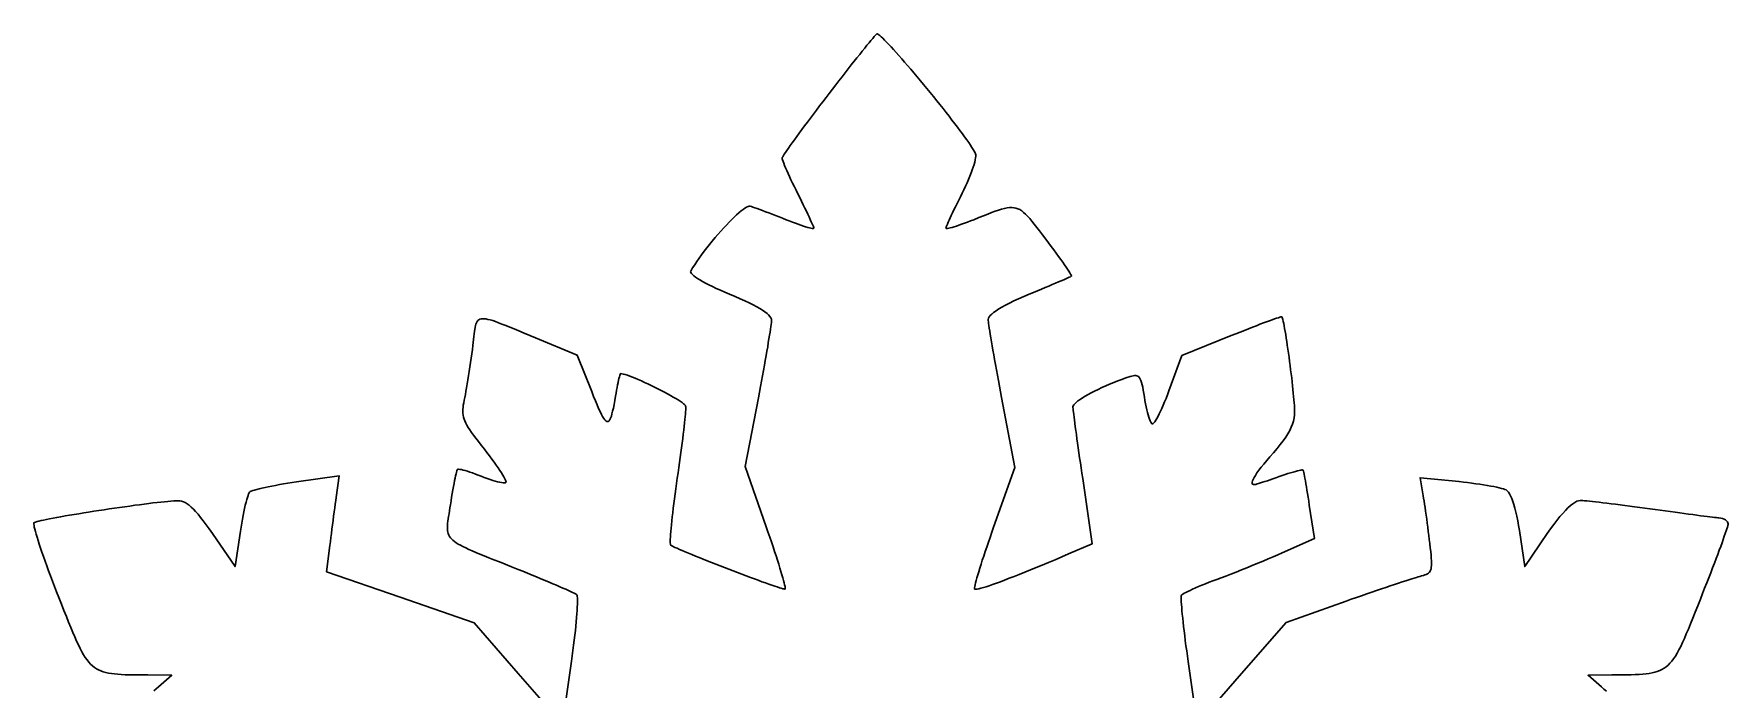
# Model space of a CAD drawing. Header units: millimetres. Extents: x -143 to 141, y -164 to 164.
# Drawn here: x -142 to 141.4, y 54.2 to 163.8 of the extents above; entities that cross this region are included whole.
import ezdxf

# ---------------------------------------------------------------- set-up
doc = ezdxf.new("R2010")
doc.units = ezdxf.units.MM
doc.layers.add('По умолчанию', color=7, linetype='Continuous', lineweight=30)

msp = doc.modelspace()

# ---------------------------------------------------------------- linework, layer by layer
at = {"layer": 'По умолчанию', "color": 18, "lineweight": 30, "true_color": 0x000000}
for points in [[(52.63, 48.26), (51.13, 58.79), (51.13, 58.79), (51, 59.7), (50.88, 60.59), (50.76, 61.46), (50.65, 62.31), (50.55, 63.13), (50.45, 63.92), (50.36, 64.68), (50.28, 65.4), (50.21, 66.08), (50.14, 66.71), (50.09, 67.3), (50.04, 67.84), (50, 68.33), (49.97, 68.75), (49.96, 69.12), (49.95, 69.42), (49.95, 69.65), (49.96, 69.82), (49.99, 69.91), (49.99, 69.91), (50.07, 69.99), (50.22, 70.1), (50.44, 70.22), (50.71, 70.37), (51.05, 70.54), (51.44, 70.72), (51.87, 70.92), (52.35, 71.13), (52.87, 71.35), (53.43, 71.58), (54.01, 71.82), (54.62, 72.06), (55.25, 72.3), (55.9, 72.54), (55.9, 72.54), (56.63, 72.81), (57.42, 73.11), (58.26, 73.44), (59.13, 73.78), (60.03, 74.14), (60.94, 74.5), (61.85, 74.87), (62.76, 75.25), (63.65, 75.62), (64.52, 75.98), (65.34, 76.33), (66.12, 76.66), (66.84, 76.98), (66.84, 76.98), (72.23, 79.37), (72.23, 79.37), (71.39, 84.99), (71.39, 84.99), (71.29, 85.65), (71.19, 86.28), (71.09, 86.9), (71, 87.48), (70.9, 88.04), (70.82, 88.55), (70.73, 89.03), (70.65, 89.46), (70.58, 89.84), (70.51, 90.17), (70.45, 90.44), (70.4, 90.64), (70.36, 90.78), (70.33, 90.84), (70.33, 90.84), (70.27, 90.86), (70.14, 90.86), (69.95, 90.83), (69.7, 90.78), (69.41, 90.7), (69.06, 90.61), (68.68, 90.5), (68.26, 90.38), (67.81, 90.24), (67.34, 90.08), (66.84, 89.92), (66.33, 89.74), (66.33, 89.74), (65.81, 89.56), (65.31, 89.38), (64.83, 89.22), (64.38, 89.06), (63.95, 88.92), (63.56, 88.79), (63.21, 88.68), (62.9, 88.58), (62.64, 88.51), (62.44, 88.45), (62.29, 88.41), (62.21, 88.4), (62.21, 88.4), (62.04, 88.43), (61.91, 88.5), (61.85, 88.62), (61.84, 88.79), (61.89, 89.01), (61.99, 89.27), (62.15, 89.59), (62.37, 89.95), (62.63, 90.35), (62.96, 90.8), (63.34, 91.3), (63.77, 91.84), (64.26, 92.43), (64.8, 93.06), (65.39, 93.74), (65.39, 93.74), (66, 94.44), (66.54, 95.1), (67.02, 95.73), (67.44, 96.33), (67.81, 96.9), (68.11, 97.45), (68.37, 97.99), (68.57, 98.52), (68.73, 99.04), (68.84, 99.56), (68.9, 100.08), (68.93, 100.61), (68.93, 100.61), (68.93, 100.9), (68.91, 101.25), (68.89, 101.65), (68.86, 102.1), (68.82, 102.6), (68.77, 103.14), (68.71, 103.71), (68.65, 104.31), (68.59, 104.94), (68.51, 105.59), (68.44, 106.26), (68.35, 106.94), (68.27, 107.63), (68.18, 108.33), (68.09, 109.02), (68, 109.71), (67.9, 110.39), (67.81, 111.06), (67.71, 111.71), (67.62, 112.33), (67.53, 112.93), (67.44, 113.5), (67.35, 114.03), (67.26, 114.52), (67.18, 114.97), (67.1, 115.37), (67.03, 115.71), (66.96, 116), (66.9, 116.22), (66.85, 116.38), (66.8, 116.47), (66.8, 116.47), (66.75, 116.47), (66.63, 116.45), (66.45, 116.4), (66.21, 116.33), (65.92, 116.24), (65.57, 116.12), (65.17, 115.98), (64.72, 115.82), (64.23, 115.64), (63.7, 115.44), (63.13, 115.22), (62.53, 114.99), (61.89, 114.75), (61.22, 114.49), (60.53, 114.21), (59.82, 113.93), (59.09, 113.64), (58.33, 113.33), (58.33, 113.33), (50.07, 109.98), (50.07, 109.98), (47.9, 104.07), (47.9, 104.07), (47.66, 103.43), (47.42, 102.82), (47.19, 102.23), (46.95, 101.68), (46.72, 101.15), (46.5, 100.67), (46.28, 100.23), (46.08, 99.83), (45.88, 99.48), (45.7, 99.18), (45.54, 98.93), (45.39, 98.75), (45.26, 98.62), (45.16, 98.57), (45.07, 98.58), (45.07, 98.58), (44.98, 98.67), (44.87, 98.83), (44.77, 99.05), (44.65, 99.34), (44.54, 99.67), (44.42, 100.05), (44.31, 100.47), (44.2, 100.93), (44.09, 101.42), (43.98, 101.93), (43.89, 102.47), (43.8, 103.02), (43.8, 103.02), (43.7, 103.64), (43.61, 104.2), (43.52, 104.69), (43.42, 105.12), (43.33, 105.48), (43.22, 105.8), (43.11, 106.05), (42.99, 106.26), (42.86, 106.42), (42.71, 106.53), (42.55, 106.61), (42.37, 106.64), (42.17, 106.65), (41.94, 106.62), (41.69, 106.56), (41.41, 106.48), (41.41, 106.48), (40.72, 106.25), (40.04, 106.01), (39.35, 105.76), (38.67, 105.49), (37.99, 105.21), (37.33, 104.93), (36.69, 104.64), (36.07, 104.34), (35.48, 104.05), (34.91, 103.76), (34.38, 103.47), (33.89, 103.19), (33.45, 102.91), (33.04, 102.65), (32.69, 102.4), (32.4, 102.16), (32.16, 101.94), (31.99, 101.74), (31.88, 101.56), (31.85, 101.4), (31.85, 101.4), (31.85, 101.28), (31.87, 101.08), (31.9, 100.83), (31.94, 100.51), (31.98, 100.13), (32.04, 99.69), (32.1, 99.2), (32.17, 98.66), (32.25, 98.07), (32.34, 97.44), (32.43, 96.77), (32.53, 96.06), (32.63, 95.32), (32.74, 94.54), (32.85, 93.74), (32.97, 92.91), (33.09, 92.06), (33.22, 91.2), (33.35, 90.31), (33.48, 89.42), (33.48, 89.42), (35.09, 78.5), (35.09, 78.5), (31.13, 76.8), (31.13, 76.8), (29.98, 76.31), (28.87, 75.84), (27.78, 75.38), (26.73, 74.95), (25.71, 74.53), (24.73, 74.13), (23.78, 73.75), (22.88, 73.39), (22.02, 73.05), (21.2, 72.73), (20.43, 72.44), (19.71, 72.17), (19.04, 71.92), (18.41, 71.7), (17.84, 71.5), (17.33, 71.33), (16.87, 71.19), (16.47, 71.08), (16.13, 70.99), (15.85, 70.93), (15.64, 70.9), (15.49, 70.9), (15.41, 70.93), (15.41, 70.93), (15.39, 71), (15.4, 71.14), (15.43, 71.35), (15.48, 71.62), (15.56, 71.95), (15.67, 72.35), (15.79, 72.79), (15.93, 73.29), (16.1, 73.84), (16.28, 74.43), (16.48, 75.07), (16.69, 75.74), (16.93, 76.45), (17.17, 77.19), (17.43, 77.96), (17.7, 78.76), (17.99, 79.58), (18.28, 80.43), (18.59, 81.28), (18.59, 81.28), (22.15, 91.26), (22.15, 91.26), (19.91, 102.95), (19.91, 102.95), (19.73, 103.91), (19.55, 104.86), (19.38, 105.8), (19.21, 106.71), (19.05, 107.6), (18.89, 108.47), (18.74, 109.31), (18.6, 110.12), (18.46, 110.89), (18.34, 111.62), (18.22, 112.31), (18.11, 112.95), (18.02, 113.55), (17.93, 114.09), (17.86, 114.57), (17.79, 115), (17.75, 115.36), (17.71, 115.65), (17.69, 115.88), (17.68, 116.03), (17.68, 116.03), (17.72, 116.23), (17.83, 116.45), (18.01, 116.68), (18.27, 116.93), (18.59, 117.2), (18.99, 117.49), (19.45, 117.79), (19.98, 118.1), (20.58, 118.43), (21.25, 118.77), (21.97, 119.12), (22.76, 119.48), (23.62, 119.86), (24.53, 120.25), (24.53, 120.25), (25.23, 120.54), (25.91, 120.82), (26.57, 121.1), (27.21, 121.36), (27.82, 121.62), (28.39, 121.86), (28.94, 122.09), (29.44, 122.31), (29.9, 122.5), (30.31, 122.68), (30.67, 122.84), (30.98, 122.98), (31.23, 123.09), (31.42, 123.18), (31.55, 123.25), (31.61, 123.28), (31.61, 123.28), (31.61, 123.33), (31.56, 123.44), (31.47, 123.61), (31.34, 123.83), (31.17, 124.1), (30.96, 124.42), (30.72, 124.77), (30.44, 125.17), (30.14, 125.61), (29.8, 126.08), (29.44, 126.59), (29.06, 127.12), (28.65, 127.67), (28.22, 128.24), (27.78, 128.84), (27.32, 129.45), (27.32, 129.45), (26.78, 130.17), (26.28, 130.83), (25.82, 131.43), (25.39, 131.98), (24.99, 132.48), (24.62, 132.92), (24.27, 133.31), (23.93, 133.65), (23.6, 133.95), (23.28, 134.2), (22.96, 134.4), (22.64, 134.55), (22.31, 134.66), (21.97, 134.73), (21.61, 134.76), (21.23, 134.75), (20.83, 134.7), (20.39, 134.62), (19.92, 134.49), (19.41, 134.33), (18.85, 134.14), (18.25, 133.92), (17.59, 133.66), (16.88, 133.38), (16.1, 133.06), (15.25, 132.72), (15.25, 132.72), (14.71, 132.51), (14.19, 132.31), (13.69, 132.12), (13.21, 131.95), (12.77, 131.8), (12.35, 131.66), (11.97, 131.54), (11.63, 131.44), (11.33, 131.36), (11.08, 131.31), (10.88, 131.27), (10.73, 131.26), (10.64, 131.27), (10.61, 131.31), (10.61, 131.31), (10.62, 131.4), (10.67, 131.54), (10.75, 131.73), (10.85, 131.98), (10.98, 132.28), (11.13, 132.62), (11.31, 133.01), (11.51, 133.43), (11.72, 133.89), (11.95, 134.37), (12.2, 134.89), (12.46, 135.42), (12.74, 135.98), (13.03, 136.55), (13.32, 137.14), (13.32, 137.14), (13.61, 137.73), (13.89, 138.32), (14.15, 138.89), (14.4, 139.46), (14.62, 140.01), (14.83, 140.54), (15.01, 141.05), (15.18, 141.52), (15.32, 141.97), (15.43, 142.37), (15.52, 142.74), (15.57, 143.06), (15.6, 143.34), (15.6, 143.56), (15.57, 143.72), (15.57, 143.72), (15.47, 143.93), (15.34, 144.18), (15.16, 144.48), (14.95, 144.82), (14.7, 145.21), (14.41, 145.63), (14.09, 146.08), (13.74, 146.57), (13.37, 147.08), (12.96, 147.63), (12.54, 148.2), (12.09, 148.78), (11.62, 149.39), (11.14, 150.02), (10.63, 150.66), (10.12, 151.31), (9.6, 151.97), (9.06, 152.63), (8.52, 153.3), (7.98, 153.98), (7.43, 154.64), (6.88, 155.31), (6.33, 155.97), (5.79, 156.62), (5.25, 157.26), (4.72, 157.88), (4.2, 158.49), (3.7, 159.07), (3.21, 159.64), (2.73, 160.18), (2.27, 160.69), (1.84, 161.18), (1.42, 161.63), (1.04, 162.04), (0.68, 162.42), (0.34, 162.76), (0.04, 163.06), (-0.22, 163.31), (-0.45, 163.51), (-0.64, 163.66), (-0.8, 163.76), (-0.91, 163.8), (-0.97, 163.79), (-0.97, 163.79), (-1.16, 163.59), (-1.38, 163.35), (-1.64, 163.05), (-1.93, 162.71), (-2.25, 162.32), (-2.6, 161.89), (-2.98, 161.42), (-3.39, 160.92), (-3.82, 160.38), (-4.27, 159.82), (-4.74, 159.22), (-5.22, 158.61), (-5.72, 157.97), (-6.24, 157.31), (-6.76, 156.64), (-7.29, 155.95), (-7.83, 155.26), (-8.37, 154.56), (-8.91, 153.85), (-9.45, 153.15), (-9.99, 152.44), (-10.52, 151.74), (-11.05, 151.04), (-11.56, 150.36), (-12.07, 149.69), (-12.56, 149.03), (-13.03, 148.4), (-13.49, 147.78), (-13.93, 147.19), (-14.34, 146.63), (-14.73, 146.09), (-15.09, 145.59), (-15.43, 145.13), (-15.73, 144.7), (-16, 144.32), (-16.23, 143.98), (-16.43, 143.68), (-16.59, 143.44), (-16.7, 143.25), (-16.77, 143.11), (-16.8, 143.04), (-16.8, 143.04), (-16.78, 142.91), (-16.73, 142.72), (-16.64, 142.47), (-16.53, 142.17), (-16.38, 141.81), (-16.21, 141.4), (-16.02, 140.96), (-15.8, 140.47), (-15.56, 139.95), (-15.31, 139.41), (-15.04, 138.83), (-14.75, 138.24), (-14.45, 137.64), (-14.14, 137.02), (-14.14, 137.02), (-13.84, 136.41), (-13.54, 135.81), (-13.25, 135.23), (-12.98, 134.67), (-12.73, 134.14), (-12.49, 133.64), (-12.27, 133.18), (-12.08, 132.76), (-11.91, 132.38), (-11.76, 132.05), (-11.65, 131.78), (-11.56, 131.56), (-11.51, 131.4), (-11.49, 131.31), (-11.49, 131.31), (-11.52, 131.27), (-11.62, 131.26), (-11.76, 131.27), (-11.97, 131.31), (-12.22, 131.36), (-12.52, 131.44), (-12.86, 131.54), (-13.23, 131.66), (-13.65, 131.8), (-14.1, 131.95), (-14.57, 132.12), (-15.07, 132.31), (-15.59, 132.51), (-16.13, 132.72), (-16.13, 132.72), (-16.72, 132.96), (-17.31, 133.19), (-17.9, 133.42), (-18.47, 133.64), (-19.03, 133.86), (-19.56, 134.06), (-20.06, 134.25), (-20.53, 134.42), (-20.96, 134.58), (-21.34, 134.71), (-21.67, 134.83), (-21.94, 134.92), (-22.15, 134.98), (-22.15, 134.98), (-22.3, 134.99), (-22.5, 134.93), (-22.74, 134.82), (-23.01, 134.66), (-23.31, 134.45), (-23.65, 134.19), (-24.01, 133.88), (-24.4, 133.54), (-24.8, 133.16), (-25.23, 132.74), (-25.67, 132.29), (-26.12, 131.82), (-26.59, 131.32), (-27.05, 130.8), (-27.52, 130.27), (-28, 129.72), (-28.47, 129.15), (-28.93, 128.58), (-29.38, 128.01), (-29.83, 127.43), (-30.26, 126.86), (-30.67, 126.29), (-31.06, 125.73), (-31.42, 125.18), (-31.76, 124.65), (-32.07, 124.13), (-32.07, 124.13), (-32.1, 124.01), (-32.07, 123.87), (-31.97, 123.71), (-31.8, 123.53), (-31.58, 123.33), (-31.3, 123.11), (-30.96, 122.88), (-30.56, 122.64), (-30.11, 122.38), (-29.61, 122.11), (-29.06, 121.82), (-28.46, 121.53), (-27.81, 121.22), (-27.11, 120.91), (-26.38, 120.59), (-25.6, 120.27), (-25.6, 120.27), (-24.67, 119.88), (-23.82, 119.5), (-23.02, 119.15), (-22.3, 118.8), (-21.64, 118.47), (-21.05, 118.16), (-20.52, 117.86), (-20.06, 117.57), (-19.66, 117.29), (-19.32, 117.03), (-19.05, 116.78), (-18.84, 116.54), (-18.68, 116.31), (-18.59, 116.1), (-18.56, 115.89), (-18.56, 115.89), (-18.57, 115.73), (-18.59, 115.5), (-18.63, 115.21), (-18.68, 114.84), (-18.74, 114.42), (-18.81, 113.93), (-18.9, 113.39), (-18.99, 112.8), (-19.1, 112.16), (-19.21, 111.48), (-19.34, 110.75), (-19.47, 109.99), (-19.61, 109.19), (-19.76, 108.36), (-19.91, 107.51), (-20.07, 106.62), (-20.24, 105.72), (-20.41, 104.8), (-20.59, 103.87), (-20.77, 102.92), (-20.77, 102.92), (-22.97, 91.42), (-22.97, 91.42), (-19.46, 81.35), (-19.46, 81.35), (-19.16, 80.48), (-18.86, 79.64), (-18.58, 78.81), (-18.31, 78), (-18.06, 77.22), (-17.81, 76.47), (-17.58, 75.76), (-17.37, 75.08), (-17.17, 74.44), (-16.99, 73.85), (-16.82, 73.3), (-16.68, 72.79), (-16.56, 72.35), (-16.45, 71.95), (-16.37, 71.62), (-16.31, 71.35), (-16.28, 71.14), (-16.27, 71), (-16.29, 70.93), (-16.29, 70.93), (-16.35, 70.93), (-16.48, 70.95), (-16.67, 70.99), (-16.93, 71.07), (-17.25, 71.16), (-17.62, 71.28), (-18.04, 71.42), (-18.51, 71.58), (-19.03, 71.76), (-19.58, 71.96), (-20.17, 72.17), (-20.79, 72.4), (-21.43, 72.64), (-22.11, 72.88), (-22.8, 73.14), (-23.51, 73.41), (-24.23, 73.68), (-24.96, 73.96), (-25.69, 74.24), (-26.43, 74.53), (-27.16, 74.81), (-27.89, 75.1), (-28.61, 75.38), (-29.31, 75.66), (-29.99, 75.93), (-30.66, 76.2), (-31.29, 76.45), (-31.9, 76.7), (-32.48, 76.94), (-33.02, 77.17), (-33.51, 77.38), (-33.96, 77.57), (-34.37, 77.75), (-34.72, 77.91), (-35.01, 78.06), (-35.25, 78.17), (-35.42, 78.27), (-35.42, 78.27), (-35.46, 78.33), (-35.48, 78.47), (-35.5, 78.67), (-35.5, 78.93), (-35.5, 79.26), (-35.48, 79.64), (-35.45, 80.08), (-35.42, 80.57), (-35.37, 81.11), (-35.31, 81.69), (-35.25, 82.32), (-35.18, 82.99), (-35.1, 83.7), (-35.01, 84.45), (-34.91, 85.22), (-34.81, 86.02), (-34.7, 86.85), (-34.58, 87.71), (-34.46, 88.58), (-34.33, 89.47), (-34.33, 89.47), (-34.19, 90.36), (-34.07, 91.24), (-33.94, 92.11), (-33.83, 92.95), (-33.71, 93.78), (-33.61, 94.58), (-33.51, 95.36), (-33.41, 96.11), (-33.33, 96.82), (-33.25, 97.49), (-33.17, 98.13), (-33.11, 98.72), (-33.05, 99.27), (-33.01, 99.76), (-32.97, 100.21), (-32.94, 100.59), (-32.92, 100.92), (-32.91, 101.19), (-32.91, 101.39), (-32.93, 101.52), (-32.93, 101.52), (-32.98, 101.64), (-33.11, 101.78), (-33.29, 101.94), (-33.54, 102.13), (-33.84, 102.34), (-34.19, 102.57), (-34.58, 102.81), (-35.01, 103.06), (-35.47, 103.33), (-35.97, 103.6), (-36.48, 103.88), (-37.02, 104.16), (-37.57, 104.44), (-38.12, 104.71), (-38.68, 104.99), (-39.24, 105.25), (-39.79, 105.51), (-40.33, 105.75), (-40.86, 105.98), (-41.36, 106.19), (-41.83, 106.38), (-42.27, 106.55), (-42.68, 106.69), (-43.04, 106.81), (-43.36, 106.89), (-43.62, 106.95), (-43.83, 106.97), (-43.83, 106.97), (-43.87, 106.93), (-43.91, 106.83), (-43.96, 106.67), (-44.02, 106.45), (-44.09, 106.18), (-44.17, 105.86), (-44.24, 105.5), (-44.32, 105.1), (-44.41, 104.67), (-44.49, 104.2), (-44.58, 103.72), (-44.67, 103.21), (-44.67, 103.21), (-44.79, 102.48), (-44.91, 101.82), (-45.02, 101.22), (-45.14, 100.7), (-45.25, 100.24), (-45.36, 99.85), (-45.48, 99.53), (-45.6, 99.27), (-45.72, 99.09), (-45.85, 98.98), (-45.98, 98.94), (-46.13, 98.96), (-46.28, 99.06), (-46.45, 99.23), (-46.62, 99.47), (-46.82, 99.78), (-47.02, 100.16), (-47.24, 100.61), (-47.49, 101.14), (-47.74, 101.73), (-48.02, 102.4), (-48.33, 103.15), (-48.65, 103.96), (-48.65, 103.96), (-51.06, 110.06), (-51.06, 110.06), (-58.02, 112.94), (-58.02, 112.94), (-59.02, 113.36), (-59.95, 113.75), (-60.81, 114.11), (-61.61, 114.44), (-62.35, 114.74), (-63.03, 115.02), (-63.65, 115.27), (-64.22, 115.48), (-64.74, 115.67), (-65.2, 115.83), (-65.63, 115.96), (-66.01, 116.05), (-66.35, 116.12), (-66.65, 116.15), (-66.91, 116.16), (-67.15, 116.13), (-67.35, 116.07), (-67.53, 115.97), (-67.68, 115.85), (-67.81, 115.69), (-67.92, 115.49), (-68.01, 115.27), (-68.09, 115.01), (-68.16, 114.71), (-68.21, 114.38), (-68.27, 114.01), (-68.32, 113.61), (-68.36, 113.17), (-68.41, 112.7), (-68.47, 112.19), (-68.53, 111.65), (-68.53, 111.65), (-68.61, 110.98), (-68.7, 110.28), (-68.8, 109.56), (-68.9, 108.83), (-69.01, 108.09), (-69.12, 107.35), (-69.23, 106.63), (-69.34, 105.93), (-69.46, 105.25), (-69.57, 104.61), (-69.68, 104.01), (-69.78, 103.47), (-69.88, 102.99), (-69.88, 102.99), (-69.98, 102.53), (-70.06, 102.11), (-70.12, 101.71), (-70.17, 101.34), (-70.2, 100.99), (-70.21, 100.66), (-70.19, 100.33), (-70.15, 100.02), (-70.09, 99.7), (-69.99, 99.38), (-69.87, 99.05), (-69.72, 98.71), (-69.53, 98.36), (-69.3, 97.98), (-69.04, 97.57), (-68.74, 97.14), (-68.4, 96.66), (-68.02, 96.15), (-67.59, 95.59), (-67.12, 94.98), (-66.6, 94.32), (-66.6, 94.32), (-66.17, 93.76), (-65.75, 93.21), (-65.35, 92.68), (-64.98, 92.17), (-64.63, 91.67), (-64.31, 91.21), (-64.01, 90.77), (-63.75, 90.37), (-63.53, 90), (-63.34, 89.68), (-63.18, 89.39), (-63.07, 89.16), (-63, 88.97), (-62.98, 88.83), (-63, 88.76), (-63, 88.76), (-63.09, 88.71), (-63.25, 88.7), (-63.46, 88.71), (-63.72, 88.74), (-64.03, 88.8), (-64.38, 88.89), (-64.77, 88.99), (-65.2, 89.12), (-65.65, 89.26), (-66.12, 89.43), (-66.61, 89.61), (-67.11, 89.8), (-67.11, 89.8), (-67.61, 90), (-68.1, 90.18), (-68.57, 90.35), (-69.01, 90.5), (-69.43, 90.63), (-69.81, 90.74), (-70.15, 90.84), (-70.45, 90.91), (-70.7, 90.96), (-70.9, 90.98), (-71.04, 90.97), (-71.11, 90.94), (-71.11, 90.94), (-71.16, 90.87), (-71.21, 90.72), (-71.27, 90.51), (-71.34, 90.23), (-71.41, 89.9), (-71.5, 89.51), (-71.58, 89.07), (-71.67, 88.59), (-71.77, 88.08), (-71.87, 87.52), (-71.97, 86.94), (-72.07, 86.33), (-72.17, 85.69), (-72.27, 85.04), (-72.27, 85.04), (-72.35, 84.51), (-72.43, 84), (-72.51, 83.53), (-72.58, 83.09), (-72.65, 82.68), (-72.7, 82.3), (-72.74, 81.94), (-72.77, 81.6), (-72.79, 81.29), (-72.78, 80.99), (-72.76, 80.72), (-72.71, 80.46), (-72.64, 80.21), (-72.55, 79.97), (-72.42, 79.74), (-72.27, 79.52), (-72.08, 79.31), (-71.86, 79.1), (-71.61, 78.89), (-71.31, 78.68), (-70.98, 78.47), (-70.6, 78.26), (-70.18, 78.04), (-69.72, 77.81), (-69.2, 77.57), (-68.64, 77.32), (-68.02, 77.06), (-67.35, 76.78), (-66.62, 76.48), (-65.83, 76.17), (-64.99, 75.83), (-64.08, 75.47), (-63.1, 75.08), (-62.06, 74.67), (-60.96, 74.23), (-60.96, 74.23), (-60.16, 73.91), (-59.38, 73.59), (-58.61, 73.28), (-57.87, 72.97), (-57.14, 72.67), (-56.45, 72.38), (-55.78, 72.1), (-55.14, 71.83), (-54.54, 71.57), (-53.98, 71.33), (-53.46, 71.1), (-52.98, 70.89), (-52.55, 70.69), (-52.17, 70.52), (-51.84, 70.36), (-51.57, 70.23), (-51.36, 70.11), (-51.21, 70.03), (-51.13, 69.96), (-51.13, 69.96), (-51.08, 69.88), (-51.05, 69.71), (-51.03, 69.48), (-51.01, 69.18), (-51.02, 68.82), (-51.03, 68.39), (-51.05, 67.91), (-51.08, 67.37), (-51.12, 66.78), (-51.17, 66.15), (-51.23, 65.47), (-51.3, 64.75), (-51.38, 64), (-51.47, 63.21), (-51.56, 62.39), (-51.67, 61.54), (-51.78, 60.67), (-51.9, 59.78), (-52.02, 58.88), (-52.02, 58.88), (-53.51, 48.36)], [(-53.51, 48.36), (-60.92, 56.82), (-60.92, 56.82), (-68.33, 65.29), (-68.33, 65.29), (-80.66, 69.55), (-80.66, 69.55), (-92.98, 73.82), (-92.98, 73.82), (-92.44, 78.24), (-92.44, 78.24), (-92.36, 78.87), (-92.28, 79.54), (-92.19, 80.24), (-92.1, 80.96), (-92.01, 81.69), (-91.91, 82.42), (-91.82, 83.14), (-91.72, 83.85), (-91.63, 84.52), (-91.55, 85.16), (-91.47, 85.74), (-91.4, 86.27), (-91.4, 86.27), (-90.89, 89.89), (-90.89, 89.89), (-98.04, 88.86), (-98.04, 88.86), (-98.77, 88.75), (-99.49, 88.63), (-100.19, 88.52), (-100.87, 88.4), (-101.52, 88.28), (-102.15, 88.16), (-102.74, 88.05), (-103.29, 87.93), (-103.8, 87.82), (-104.26, 87.71), (-104.67, 87.6), (-105.03, 87.5), (-105.34, 87.4), (-105.58, 87.31), (-105.75, 87.23), (-105.86, 87.16), (-105.86, 87.16), (-105.94, 87.05), (-106.03, 86.85), (-106.13, 86.59), (-106.24, 86.27), (-106.35, 85.89), (-106.47, 85.45), (-106.59, 84.96), (-106.71, 84.43), (-106.83, 83.86), (-106.95, 83.26), (-107.07, 82.63), (-107.19, 81.97), (-107.3, 81.29), (-107.41, 80.6), (-107.41, 80.6), (-108.3, 74.7), (-108.3, 74.7), (-112.09, 80.22), (-112.09, 80.22), (-112.62, 81), (-113.13, 81.7), (-113.61, 82.34), (-114.06, 82.92), (-114.48, 83.44), (-114.89, 83.9), (-115.27, 84.31), (-115.64, 84.66), (-115.99, 84.95), (-116.32, 85.2), (-116.64, 85.39), (-116.95, 85.54), (-117.25, 85.64), (-117.54, 85.7), (-117.83, 85.71), (-117.83, 85.71), (-118.16, 85.7), (-118.56, 85.68), (-119.02, 85.64), (-119.52, 85.6), (-120.08, 85.54), (-120.69, 85.48), (-121.34, 85.41), (-122.03, 85.33), (-122.75, 85.24), (-123.51, 85.14), (-124.29, 85.04), (-125.09, 84.94), (-125.92, 84.82), (-126.76, 84.71), (-127.62, 84.59), (-128.48, 84.46), (-129.35, 84.33), (-130.22, 84.21), (-131.08, 84.07), (-131.94, 83.94), (-132.79, 83.81), (-133.62, 83.68), (-134.44, 83.54), (-135.23, 83.41), (-136, 83.29), (-136.74, 83.16), (-137.45, 83.04), (-138.12, 82.92), (-138.74, 82.8), (-139.32, 82.69), (-139.86, 82.58), (-140.34, 82.48), (-140.76, 82.39), (-141.13, 82.3), (-141.43, 82.22), (-141.66, 82.15), (-141.83, 82.09), (-141.91, 82.04), (-141.91, 82.04), (-141.95, 81.95), (-141.95, 81.8), (-141.93, 81.58), (-141.88, 81.3), (-141.8, 80.96), (-141.7, 80.55), (-141.57, 80.1), (-141.43, 79.59), (-141.25, 79.03), (-141.06, 78.43), (-140.85, 77.78), (-140.62, 77.09), (-140.36, 76.36), (-140.09, 75.6), (-139.81, 74.81), (-139.51, 73.98), (-139.19, 73.13), (-138.86, 72.26), (-138.52, 71.36), (-138.16, 70.45), (-137.79, 69.52), (-137.79, 69.52), (-137.34, 68.39), (-136.92, 67.32), (-136.52, 66.32), (-136.14, 65.38), (-135.79, 64.51), (-135.45, 63.69), (-135.12, 62.94), (-134.81, 62.24), (-134.51, 61.59), (-134.21, 60.99), (-133.92, 60.45), (-133.63, 59.95), (-133.35, 59.5), (-133.06, 59.09), (-132.76, 58.72), (-132.46, 58.39), (-132.15, 58.09), (-131.82, 57.83), (-131.48, 57.61), (-131.12, 57.41), (-130.75, 57.24), (-130.35, 57.09), (-129.92, 56.97), (-129.47, 56.87), (-128.99, 56.79), (-128.47, 56.73), (-127.92, 56.68), (-127.33, 56.64), (-126.7, 56.61), (-126.03, 56.59), (-125.32, 56.58), (-124.56, 56.57), (-123.74, 56.57), (-122.88, 56.56), (-122.88, 56.56), (-118.9, 56.52), (-118.9, 56.52), (-121.13, 54.56), (-121.13, 54.56), (-121.49, 54.25), (-121.89, 53.9)], [(121.09, 53.83), (120.64, 54.21), (120.24, 54.56), (120.24, 54.56), (118.02, 56.52), (118.02, 56.52), (121.99, 56.56), (121.99, 56.56), (122.88, 56.57), (123.72, 56.57), (124.5, 56.58), (125.23, 56.6), (125.91, 56.62), (126.55, 56.65), (127.15, 56.69), (127.71, 56.74), (128.23, 56.81), (128.72, 56.9), (129.17, 57.01), (129.6, 57.14), (130, 57.3), (130.38, 57.48), (130.74, 57.69), (131.08, 57.94), (131.41, 58.22), (131.72, 58.54), (132.03, 58.89), (132.33, 59.29), (132.62, 59.73), (132.91, 60.22), (133.21, 60.75), (133.51, 61.34), (133.81, 61.98), (134.12, 62.67), (134.45, 63.42), (134.79, 64.24), (135.15, 65.11), (135.53, 66.05), (135.93, 67.05), (136.36, 68.13), (136.81, 69.27), (136.81, 69.27), (137.17, 70.18), (137.52, 71.08), (137.87, 71.96), (138.2, 72.82), (138.53, 73.66), (138.84, 74.47), (139.14, 75.26), (139.43, 76.02), (139.7, 76.74), (139.96, 77.43), (140.2, 78.08), (140.42, 78.69), (140.62, 79.25), (140.81, 79.77), (140.97, 80.24), (141.11, 80.65), (141.23, 81.01), (141.32, 81.3), (141.39, 81.54), (141.43, 81.71), (141.44, 81.82), (141.44, 81.82), (141.41, 82), (141.32, 82.18), (141.18, 82.34), (140.99, 82.49), (140.76, 82.62), (140.5, 82.72), (140.21, 82.8), (139.9, 82.84), (139.9, 82.84), (139.73, 82.86), (139.49, 82.88), (139.18, 82.92), (138.82, 82.96), (138.4, 83.01), (137.92, 83.07), (137.39, 83.14), (136.82, 83.21), (136.2, 83.29), (135.54, 83.38), (134.84, 83.47), (134.11, 83.57), (133.35, 83.67), (132.57, 83.78), (131.76, 83.89), (130.93, 84), (130.09, 84.12), (129.24, 84.23), (128.37, 84.36), (128.37, 84.36), (127.51, 84.48), (126.65, 84.59), (125.81, 84.71), (124.98, 84.82), (124.16, 84.92), (123.37, 85.02), (122.61, 85.12), (121.87, 85.21), (121.17, 85.3), (120.5, 85.38), (119.87, 85.45), (119.28, 85.52), (118.74, 85.58), (118.26, 85.63), (117.82, 85.67), (117.44, 85.7), (117.13, 85.73), (116.88, 85.74), (116.69, 85.75), (116.69, 85.75), (116.42, 85.71), (116.13, 85.61), (115.8, 85.44), (115.45, 85.2), (115.07, 84.9), (114.66, 84.53), (114.23, 84.1), (113.78, 83.6), (113.3, 83.05), (112.81, 82.43), (112.29, 81.75), (111.76, 81.02), (111.2, 80.22), (111.2, 80.22), (107.42, 74.7), (107.42, 74.7), (106.53, 80.73), (106.53, 80.73), (106.4, 81.57), (106.25, 82.36), (106.1, 83.11), (105.95, 83.81), (105.78, 84.47), (105.61, 85.06), (105.43, 85.6), (105.25, 86.09), (105.06, 86.51), (104.87, 86.86), (104.69, 87.15), (104.49, 87.36), (104.3, 87.51), (104.3, 87.51), (104.12, 87.59), (103.87, 87.68), (103.55, 87.78), (103.17, 87.87), (102.74, 87.97), (102.25, 88.07), (101.73, 88.17), (101.16, 88.27), (100.55, 88.37), (99.92, 88.47), (99.25, 88.56), (98.57, 88.65), (97.87, 88.74), (97.16, 88.82), (96.45, 88.9), (96.45, 88.9), (89.93, 89.54), (89.93, 89.54), (90.44, 86.54), (90.44, 86.54), (90.51, 86.13), (90.59, 85.65), (90.67, 85.12), (90.75, 84.55), (90.84, 83.94), (90.93, 83.29), (91.02, 82.63), (91.11, 81.95), (91.21, 81.26), (91.29, 80.57), (91.38, 79.89), (91.46, 79.22), (91.54, 78.57), (91.54, 78.57), (91.62, 77.85), (91.69, 77.21), (91.75, 76.63), (91.79, 76.11), (91.82, 75.66), (91.83, 75.25), (91.82, 74.9), (91.8, 74.6), (91.75, 74.33), (91.68, 74.11), (91.59, 73.91), (91.47, 73.75), (91.33, 73.61), (91.16, 73.49), (90.96, 73.39), (90.73, 73.29), (90.47, 73.21), (90.18, 73.12), (89.85, 73.04), (89.85, 73.04), (89.62, 72.98), (89.32, 72.89), (88.95, 72.78), (88.53, 72.65), (88.05, 72.5), (87.52, 72.33), (86.94, 72.14), (86.31, 71.93), (85.65, 71.71), (84.94, 71.47), (84.2, 71.22), (83.44, 70.96), (82.64, 70.69), (81.83, 70.41), (80.99, 70.12), (80.14, 69.82), (79.28, 69.52), (78.41, 69.22), (77.54, 68.91), (77.54, 68.91), (67.5, 65.34), (67.5, 65.34), (60.06, 56.8), (60.06, 56.8), (52.63, 48.26)]]:
    msp.add_lwpolyline(points, dxfattribs=at)

doc.saveas('drawing.dxf')
